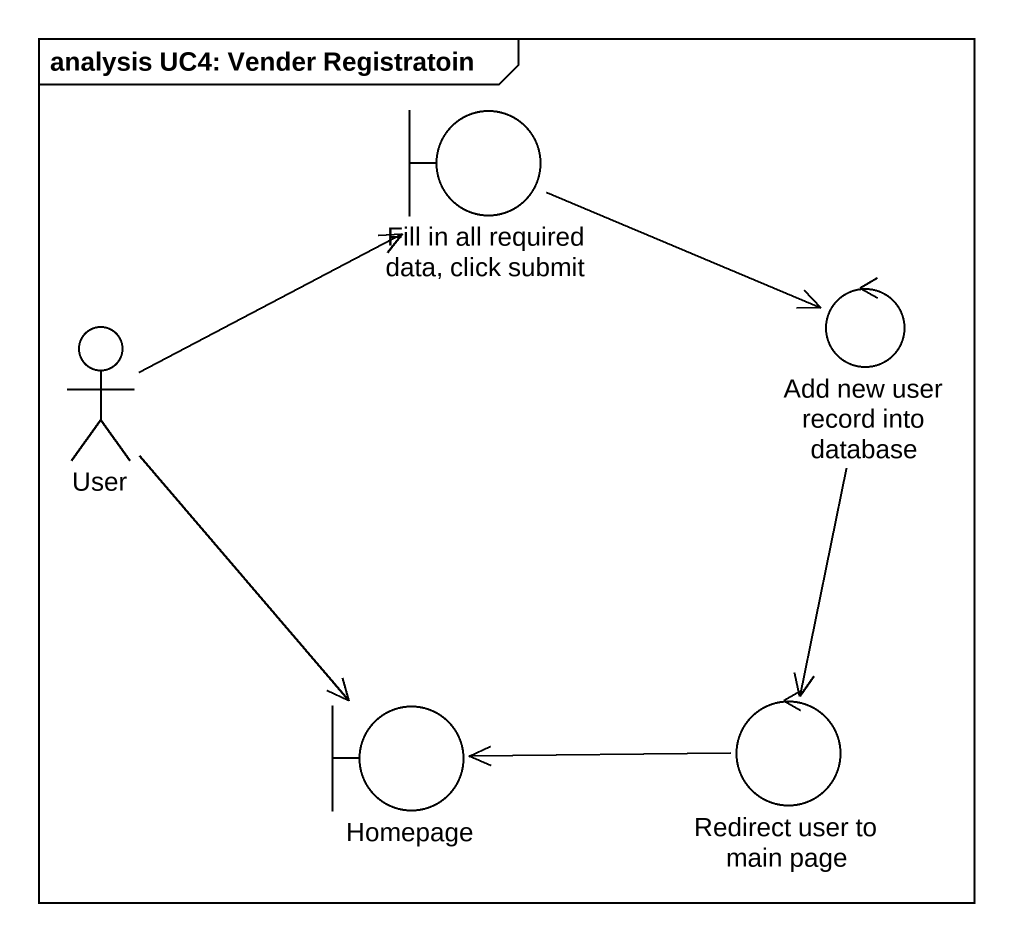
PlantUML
@startuml
mainframe analysis UC4: Vender Registratoin
boundary "Fill in all required data, click submit" as Fill_in_all_required_data
control "Add new user record into database" as Add_new_user_record_into
actor User
boundary Homepage
control "Redirect user to main page" as Redirect_user_to_main_page
Fill_in_all_required_data -right-> Add_new_user_record_into
Add_new_user_record_into --> Redirect_user_to_main_page
User -up-> Fill_in_all_required_data
User --> Homepage
Redirect_user_to_main_page -left-> Homepage
@enduml
